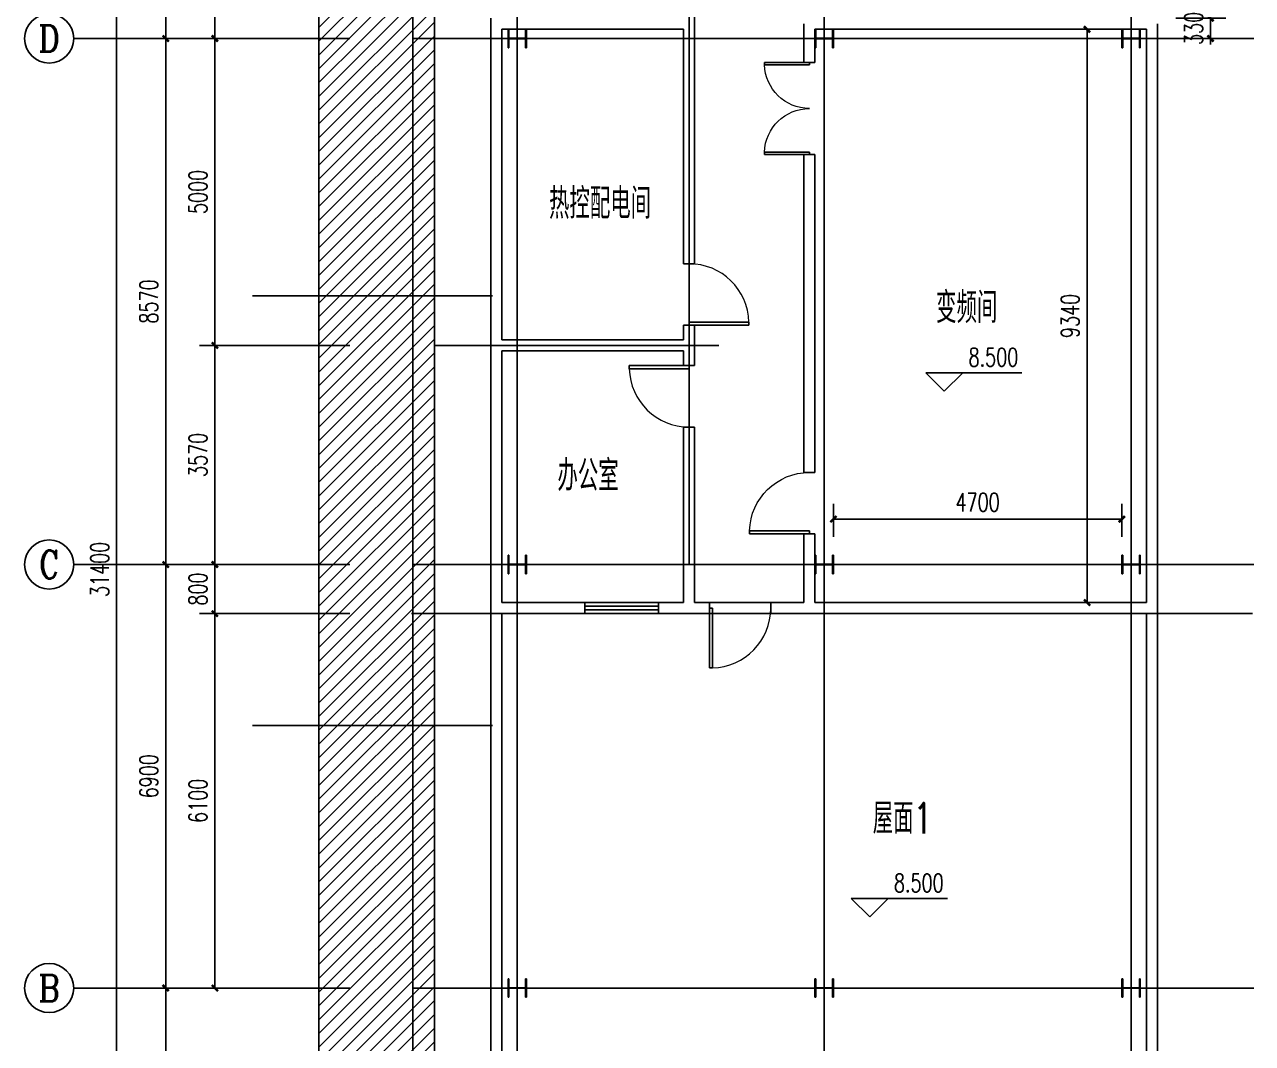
# Model space of a CAD drawing. Extents: x 32557 to 180454, y 33555 to 87700.
# Drawn here: x 87814 to 107816, y 52306 to 68906 of the extents above; entities that cross this region are included whole.
import ezdxf
from ezdxf.enums import TextEntityAlignment as Align

# ---------------------------------------------------------------- set-up
doc = ezdxf.new("R2010")
doc.units = 0
doc.header["$LTSCALE"] = 1000
doc.header["$MEASUREMENT"] = 0
for name, color, linetype in [('AXIS', 3, 'Continuous'), ('AXIS_TEXT', 7, 'Continuous'), ('COLUMN', 9, 'Continuous'), ('DIM_ELEV', 3, 'Continuous'), ('DOTE', 1, 'Continuous'), ('PUB_DIM', 3, 'Continuous'), ('PUB_TEXT', 7, 'Continuous'), ('TEXT', 62, 'Continuous'), ('WALL', 9, 'Continuous'), ('WALL-PARAPET', 6, 'Continuous'), ('WINDOW', 4, 'Continuous')]:
    doc.layers.add(name, color=color, linetype=linetype)
doc.styles.add('_TCH_AXIS', font='COMPLEX', dxfattribs={"bigfont": 'GBCBIG'})
doc.styles.add('_TCH_DIM', font='SIMPLEX', dxfattribs={"bigfont": 'GBCBIG'})
doc.styles.add('_TCH_DIM_T3', font='SIMPLEX', dxfattribs={"width": 0.705882, "bigfont": 'GBCBIG'})
doc.styles.add('COMPLEX', font='COMPLEX')
doc.styles.get("Standard").update_dxf_attribs({"font": 'gbenor.shx', "bigfont": 'gbcbig.shx'})
doc.dimstyles.new('_TCH_ARCH&&100', dxfattribs={"dimtxt": 297.5, "dimasz": 100, "dimexe": 250, "dimexo": 300, "dimgap": 126.25, "dimtad": 1, "dimdec": 0, "dimzin": 0, "dimdsep": 46, "dimtxsty": '_TCH_DIM_T3', "dimblk": 'ARCHTICK', "dimcen": 0.09, "dimclrt": 7, "dimazin": 2, "dimtfac": 1, "dimtdec": 0, "dimtix": 1, "dimtmove": 2, "dimatfit": 3, "dimfxl": 0, "dimtolj": 1, "dimtzin": 0, "dimarcsym": 0})

# ---------------------------------------------------------------- blocks, each defined once
blk = doc.blocks.new('_ArchTick')
at = {"color": 0, "linetype": 'ByBlock', "const_width": 0.4}
blk.add_lwpolyline([(-0.5, -0.5), (0.5, 0.5)], dxfattribs=at)
blk = doc.blocks.new('*D13')
at = {"layer": 'Defpoints', "color": 0, "transparency": 16777216}
for p in [(106269, 69009), (107133, 69009), (106269, 68679)]:
    blk.add_point(p, dxfattribs=at)
at = {"layer": 'PUB_DIM', "color": 0, "lineweight": -2, "transparency": 16777216}
for p, q in [((106569, 69009), (107383, 69009)), ((107133, 69009), (107133, 69109)), ((107133, 68679), (107133, 69009)), ((106569, 68679), (107383, 68679)), ((107133, 68679), (107133, 68579))]:
    blk.add_line(p, q, dxfattribs=at)
at = {"layer": 'PUB_DIM', "color": 0, "lineweight": -2, "transparency": 16777216, "xscale": 100, "yscale": 100, "zscale": 100}
for p, rotation in [((107133, 69009), 270), ((107133, 68679), 90)]:
    blk.add_blockref('_ArchTick', p, dxfattribs=dict(at, rotation=rotation))
at = {"layer": 'PUB_DIM', "color": 7, "transparency": 16777216, "insert": (106858, 68844), "char_height": 297.5, "attachment_point": 5, "rotation": 90, "style": '_TCH_DIM_T3'}
blk.add_mtext('\\A1;330', dxfattribs=at)
blk = doc.blocks.new('*D14')
at = {"layer": 'Defpoints', "color": 0, "transparency": 16777216}
for p in [(105689, 60849), (100989, 60259), (105689, 60259)]:
    blk.add_point(p, dxfattribs=at)
at = {"layer": 'PUB_DIM', "color": 0, "lineweight": -2, "transparency": 16777216}
for p, q in [((100989, 60559), (100989, 61099)), ((105689, 60559), (105689, 61099)), ((100989, 60849), (105689, 60849))]:
    blk.add_line(p, q, dxfattribs=at)
at = {"layer": 'PUB_DIM', "color": 0, "lineweight": -2, "transparency": 16777216, "xscale": 100, "yscale": 100, "zscale": 100, "rotation": 180}
blk.add_blockref('_ArchTick', (100989, 60849), dxfattribs=at)
at = {"layer": 'PUB_DIM', "color": 0, "lineweight": -2, "transparency": 16777216, "xscale": 100, "yscale": 100, "zscale": 100}
blk.add_blockref('_ArchTick', (105689, 60849), dxfattribs=at)
at = {"layer": 'PUB_DIM', "color": 7, "transparency": 16777216, "insert": (103339, 61124), "char_height": 297.5, "attachment_point": 5, "style": '_TCH_DIM_T3'}
blk.add_mtext('\\A1;4700', dxfattribs=at)
blk = doc.blocks.new('*D15')
at = {"layer": 'Defpoints', "color": 0, "transparency": 16777216}
for p in [(104168, 68829), (105121, 68829), (104168, 59489)]:
    blk.add_point(p, dxfattribs=at)
at = {"layer": 'PUB_DIM', "color": 0, "lineweight": -2, "transparency": 16777216}
for p, q in [((104468, 68829), (105371, 68829)), ((105121, 59489), (105121, 68829)), ((104468, 59489), (105371, 59489))]:
    blk.add_line(p, q, dxfattribs=at)
at = {"layer": 'PUB_DIM', "color": 0, "lineweight": -2, "transparency": 16777216, "xscale": 100, "yscale": 100, "zscale": 100}
for p, rotation in [((105121, 68829), 90), ((105121, 59489), 270)]:
    blk.add_blockref('_ArchTick', p, dxfattribs=dict(at, rotation=rotation))
at = {"layer": 'PUB_DIM', "color": 7, "transparency": 16777216, "insert": (104846, 64159), "char_height": 297.5, "attachment_point": 5, "rotation": 90, "style": '_TCH_DIM_T3'}
blk.add_mtext('\\A1;9340', dxfattribs=at)
blk = doc.blocks.new('*D34')
at = {"layer": 'AXIS', "color": 0, "lineweight": -2, "transparency": 16777216}
for p, q in [((93114, 59309), (90664, 59309)), ((90914, 53209), (90914, 59309)), ((93114, 53209), (90664, 53209))]:
    blk.add_line(p, q, dxfattribs=at)
at = {"layer": 'Defpoints', "color": 0, "transparency": 16777216}
for p in [(90914, 59309), (93414, 59309), (93414, 53209)]:
    blk.add_point(p, dxfattribs=at)
at = {"layer": 'AXIS', "color": 0, "lineweight": -2, "transparency": 16777216, "xscale": 100, "yscale": 100, "zscale": 100}
for p, rotation in [((90914, 59309), 90), ((90914, 53209), 270)]:
    blk.add_blockref('_ArchTick', p, dxfattribs=dict(at, rotation=rotation))
at = {"layer": 'AXIS', "color": 7, "transparency": 16777216, "insert": (90639, 56259), "char_height": 297.5, "attachment_point": 5, "rotation": 90, "style": '_TCH_DIM_T3'}
blk.add_mtext('\\A1;6100', dxfattribs=at)
blk = doc.blocks.new('*D35')
at = {"layer": 'AXIS', "color": 0, "lineweight": -2, "transparency": 16777216}
for p, q in [((93114, 60109), (90664, 60109)), ((90914, 59309), (90914, 60109)), ((93114, 59309), (90664, 59309))]:
    blk.add_line(p, q, dxfattribs=at)
at = {"layer": 'Defpoints', "color": 0, "transparency": 16777216}
for p in [(90914, 60109), (93414, 60109), (93414, 59309)]:
    blk.add_point(p, dxfattribs=at)
at = {"layer": 'AXIS', "color": 0, "lineweight": -2, "transparency": 16777216, "xscale": 100, "yscale": 100, "zscale": 100}
for p, rotation in [((90914, 60109), 90), ((90914, 59309), 270)]:
    blk.add_blockref('_ArchTick', p, dxfattribs=dict(at, rotation=rotation))
at = {"layer": 'AXIS', "color": 7, "transparency": 16777216, "insert": (90639, 59709), "char_height": 297.5, "attachment_point": 5, "rotation": 90, "style": '_TCH_DIM_T3'}
blk.add_mtext('\\A1;800', dxfattribs=at)
blk = doc.blocks.new('*D36')
at = {"layer": 'AXIS', "color": 0, "lineweight": -2, "transparency": 16777216}
for p, q in [((93114, 63679), (90664, 63679)), ((90914, 60109), (90914, 63679)), ((93114, 60109), (90664, 60109))]:
    blk.add_line(p, q, dxfattribs=at)
at = {"layer": 'Defpoints', "color": 0, "transparency": 16777216}
for p in [(90914, 63679), (93414, 63679), (93414, 60109)]:
    blk.add_point(p, dxfattribs=at)
at = {"layer": 'AXIS', "color": 0, "lineweight": -2, "transparency": 16777216, "xscale": 100, "yscale": 100, "zscale": 100}
for p, rotation in [((90914, 63679), 90), ((90914, 60109), 270)]:
    blk.add_blockref('_ArchTick', p, dxfattribs=dict(at, rotation=rotation))
at = {"layer": 'AXIS', "color": 7, "transparency": 16777216, "insert": (90639, 61894), "char_height": 297.5, "attachment_point": 5, "rotation": 90, "style": '_TCH_DIM_T3'}
blk.add_mtext('\\A1;3570', dxfattribs=at)
blk = doc.blocks.new('*D37')
at = {"layer": 'AXIS', "color": 0, "lineweight": -2, "transparency": 16777216}
for p, q in [((93114, 68679), (90664, 68679)), ((90914, 63679), (90914, 68679)), ((93114, 63679), (90664, 63679))]:
    blk.add_line(p, q, dxfattribs=at)
at = {"layer": 'Defpoints', "color": 0, "transparency": 16777216}
for p in [(90914, 68679), (93414, 68679), (93414, 63679)]:
    blk.add_point(p, dxfattribs=at)
at = {"layer": 'AXIS', "color": 0, "lineweight": -2, "transparency": 16777216, "xscale": 100, "yscale": 100, "zscale": 100}
for p, rotation in [((90914, 68679), 90), ((90914, 63679), 270)]:
    blk.add_blockref('_ArchTick', p, dxfattribs=dict(at, rotation=rotation))
at = {"layer": 'AXIS', "color": 7, "transparency": 16777216, "insert": (90639, 66179), "char_height": 297.5, "attachment_point": 5, "rotation": 90, "style": '_TCH_DIM_T3'}
blk.add_mtext('\\A1;5000', dxfattribs=at)
blk = doc.blocks.new('*D38')
at = {"layer": 'AXIS', "color": 0, "lineweight": -2, "transparency": 16777216}
for p, q in [((93114, 72729), (90664, 72729)), ((90914, 68679), (90914, 72729)), ((93114, 68679), (90664, 68679))]:
    blk.add_line(p, q, dxfattribs=at)
at = {"layer": 'Defpoints', "color": 0, "transparency": 16777216}
for p in [(90914, 72729), (93414, 72729), (93414, 68679)]:
    blk.add_point(p, dxfattribs=at)
at = {"layer": 'AXIS', "color": 0, "lineweight": -2, "transparency": 16777216, "xscale": 100, "yscale": 100, "zscale": 100}
for p, rotation in [((90914, 72729), 90), ((90914, 68679), 270)]:
    blk.add_blockref('_ArchTick', p, dxfattribs=dict(at, rotation=rotation))
at = {"layer": 'AXIS', "color": 7, "transparency": 16777216, "insert": (90639, 70704), "char_height": 297.5, "attachment_point": 5, "rotation": 90, "style": '_TCH_DIM_T3'}
blk.add_mtext('\\A1;4050', dxfattribs=at)
blk = doc.blocks.new('*D48')
at = {"layer": 'AXIS', "color": 0, "lineweight": -2, "transparency": 16777216}
for p, q in [((92314, 53209), (89864, 53209)), ((90114, 44329), (90114, 53209)), ((92314, 44329), (89864, 44329))]:
    blk.add_line(p, q, dxfattribs=at)
at = {"layer": 'Defpoints', "color": 0, "transparency": 16777216}
for p in [(90114, 53209), (92614, 53209), (92614, 44329)]:
    blk.add_point(p, dxfattribs=at)
at = {"layer": 'AXIS', "color": 0, "lineweight": -2, "transparency": 16777216, "xscale": 100, "yscale": 100, "zscale": 100}
for p, rotation in [((90114, 53209), 90), ((90114, 44329), 270)]:
    blk.add_blockref('_ArchTick', p, dxfattribs=dict(at, rotation=rotation))
at = {"layer": 'AXIS', "color": 7, "transparency": 16777216, "insert": (89839, 48769), "char_height": 297.5, "attachment_point": 5, "rotation": 90, "style": '_TCH_DIM_T3'}
blk.add_mtext('\\A1;8880', dxfattribs=at)
blk = doc.blocks.new('*D49')
at = {"layer": 'AXIS', "color": 0, "lineweight": -2, "transparency": 16777216}
for p, q in [((92314, 60109), (89864, 60109)), ((90114, 53209), (90114, 60109)), ((92314, 53209), (89864, 53209))]:
    blk.add_line(p, q, dxfattribs=at)
at = {"layer": 'Defpoints', "color": 0, "transparency": 16777216}
for p in [(90114, 60109), (92614, 60109), (92614, 53209)]:
    blk.add_point(p, dxfattribs=at)
at = {"layer": 'AXIS', "color": 0, "lineweight": -2, "transparency": 16777216, "xscale": 100, "yscale": 100, "zscale": 100}
for p, rotation in [((90114, 60109), 90), ((90114, 53209), 270)]:
    blk.add_blockref('_ArchTick', p, dxfattribs=dict(at, rotation=rotation))
at = {"layer": 'AXIS', "color": 7, "transparency": 16777216, "insert": (89839, 56659), "char_height": 297.5, "attachment_point": 5, "rotation": 90, "style": '_TCH_DIM_T3'}
blk.add_mtext('\\A1;6900', dxfattribs=at)
blk = doc.blocks.new('*D50')
at = {"layer": 'AXIS', "color": 0, "lineweight": -2, "transparency": 16777216}
for p, q in [((92314, 68679), (89864, 68679)), ((90114, 60109), (90114, 68679)), ((92314, 60109), (89864, 60109))]:
    blk.add_line(p, q, dxfattribs=at)
at = {"layer": 'Defpoints', "color": 0, "transparency": 16777216}
for p in [(90114, 68679), (92614, 68679), (92614, 60109)]:
    blk.add_point(p, dxfattribs=at)
at = {"layer": 'AXIS', "color": 0, "lineweight": -2, "transparency": 16777216, "xscale": 100, "yscale": 100, "zscale": 100}
for p, rotation in [((90114, 68679), 90), ((90114, 60109), 270)]:
    blk.add_blockref('_ArchTick', p, dxfattribs=dict(at, rotation=rotation))
at = {"layer": 'AXIS', "color": 7, "transparency": 16777216, "insert": (89839, 64394), "char_height": 297.5, "attachment_point": 5, "rotation": 90, "style": '_TCH_DIM_T3'}
blk.add_mtext('\\A1;8570', dxfattribs=at)
blk = doc.blocks.new('*D51')
at = {"layer": 'AXIS', "color": 0, "lineweight": -2, "transparency": 16777216}
for p, q in [((92314, 75729), (89864, 75729)), ((90114, 68679), (90114, 75729)), ((92314, 68679), (89864, 68679))]:
    blk.add_line(p, q, dxfattribs=at)
at = {"layer": 'Defpoints', "color": 0, "transparency": 16777216}
for p in [(90114, 75729), (92614, 75729), (92614, 68679)]:
    blk.add_point(p, dxfattribs=at)
at = {"layer": 'AXIS', "color": 0, "lineweight": -2, "transparency": 16777216, "xscale": 100, "yscale": 100, "zscale": 100}
for p, rotation in [((90114, 75729), 90), ((90114, 68679), 270)]:
    blk.add_blockref('_ArchTick', p, dxfattribs=dict(at, rotation=rotation))
at = {"layer": 'AXIS', "color": 7, "transparency": 16777216, "insert": (89839, 72204), "char_height": 297.5, "attachment_point": 5, "rotation": 90, "style": '_TCH_DIM_T3'}
blk.add_mtext('\\A1;7050', dxfattribs=at)
blk = doc.blocks.new('*D53')
at = {"layer": 'AXIS', "color": 0, "lineweight": -2, "transparency": 16777216}
for p, q in [((92314, 75729), (89064, 75729)), ((89314, 44329), (89314, 75729)), ((92314, 44329), (89064, 44329))]:
    blk.add_line(p, q, dxfattribs=at)
at = {"layer": 'Defpoints', "color": 0, "transparency": 16777216}
for p in [(89314, 75729), (92614, 75729), (92614, 44329)]:
    blk.add_point(p, dxfattribs=at)
at = {"layer": 'AXIS', "color": 0, "lineweight": -2, "transparency": 16777216, "xscale": 100, "yscale": 100, "zscale": 100}
for p, rotation in [((89314, 75729), 90), ((89314, 44329), 270)]:
    blk.add_blockref('_ArchTick', p, dxfattribs=dict(at, rotation=rotation))
at = {"layer": 'AXIS', "color": 7, "transparency": 16777216, "insert": (89039, 60029), "char_height": 297.5, "attachment_point": 5, "rotation": 90, "style": '_TCH_DIM_T3'}
blk.add_mtext('\\A1;31400', dxfattribs=at)
blk = doc.blocks.new('_AXISO')
blk.add_circle((0, 0), 0.5)
at = {"layer": 'AXIS_TEXT', "style": 'COMPLEX', "width": 1.041667}
blk.add_attdef('A', text='', height=0.56, dxfattribs=at).set_placement((-0.25, -0.28), (0.25, -0.28), align=Align.FIT)
blk = doc.blocks.new('$DorLib2D$00000001')
for p, q in [((0.45, 0.975), (0.5, 0.975)), ((0.45, 0), (0.45, 0.975)), ((0.5, 0), (0.5, 0.975)), ((0.5, 0), (0.45, 0))]:
    blk.add_line(p, q)
at = {"lineweight": 13}
blk.add_arc((0.475, 0), 0.975, 91.4693, 180, dxfattribs=at)
blk = doc.blocks.new('$DorLib2D$00000002')
for p, q in [((-0.5, 0), (-0.5, 0.4875)), ((-0.475, 0.4875), (-0.5, 0.4875)), ((-0.475, 0), (-0.475, 0.4875)), ((0.475, 0), (0.475, 0.4875)), ((0.475, 0.4875), (0.5, 0.4875)), ((0.5, 0), (0.5, 0.4875)), ((-0.5, 0), (-0.475, 0)), ((0.5, 0), (0.475, 0))]:
    blk.add_line(p, q)
at = {"lineweight": 13}
for centre, start, end in [((-0.4875, 0), 0, 88.53072), ((0.4875, 0), 91.46928, 180)]:
    blk.add_arc(centre, 0.4875, start, end, dxfattribs=at)
blk = doc.blocks.new('$TCHSYS$WIN2D')
for p, q in [((-0.5, 0.5), (0.5, 0.5)), ((-0.5, 0.5), (-0.5, -0.5)), ((0.5, 0.5), (0.5, -0.5)), ((0.5, 0.167), (-0.5, 0.167)), ((0.5, -0.167), (-0.5, -0.167)), ((-0.5, -0.5), (0.5, -0.5))]:
    blk.add_line(p, q)

msp = doc.modelspace()

# ---------------------------------------------------------------- hatches: boundary and pattern name
at = {"layer": 'COLUMN'}
h = msp.add_hatch(dxfattribs=at)
h.set_pattern_fill('ANSI31', color=256, scale=100)
h.set_pattern_definition([(45, (53159.6, 0), (-112.2532, 112.2532), [])])
h.paths.add_polyline_path([(92607.2, 78736.1), (94489.3, 78736.1), (94489.3, 37467), (92607.2, 37467)])

# ---------------------------------------------------------------- linework, layer by layer
at = {"layer": 'AXIS'}
for p, q in [((92614.3, 68679.1), (88614.3, 68679.1)), ((92614.3, 60109.1), (88614.3, 60109.1)), ((92614.3, 53209.1), (88614.3, 53209.1))]:
    msp.add_line(p, q, dxfattribs=at)
at = {"layer": 'COLUMN'}
for p, q in [((95703.3, 68829.1), (95689.3, 68829.1)), ((95689.3, 68829.1), (95689.3, 68529.1)), ((95703.3, 68688.1), (95703.3, 68829.1)), ((95975.3, 68829.1), (95975.3, 68688.1)), ((95989.3, 68829.1), (95975.3, 68829.1)), ((95989.3, 68529.1), (95989.3, 68829.1)), ((100703.3, 68829.1), (100689.3, 68829.1)), ((100689.3, 68829.1), (100689.3, 68529.1)), ((100703.3, 68688.1), (100703.3, 68829.1)), ((100975.3, 68829.1), (100975.3, 68688.1)), ((100989.3, 68829.1), (100975.3, 68829.1)), ((100989.3, 68529.1), (100989.3, 68829.1)), ((105703.3, 68829.1), (105689.3, 68829.1)), ((105689.3, 68829.1), (105689.3, 68529.1)), ((105703.3, 68688.1), (105703.3, 68829.1)), ((105975.3, 68829.1), (105975.3, 68688.1)), ((105989.3, 68829.1), (105975.3, 68829.1)), ((105989.3, 68529.1), (105989.3, 68829.1)), ((95703.3, 68529.1), (95703.3, 68670.1)), ((95970.3, 68683.1), (95708.3, 68683.1)), ((95708.3, 68675.1), (95970.3, 68675.1)), ((95975.3, 68670.1), (95975.3, 68529.1)), ((100703.3, 68529.1), (100703.3, 68670.1)), ((100970.3, 68683.1), (100708.3, 68683.1)), ((100708.3, 68675.1), (100970.3, 68675.1)), ((100975.3, 68670.1), (100975.3, 68529.1)), ((105703.3, 68529.1), (105703.3, 68670.1)), ((105970.3, 68683.1), (105708.3, 68683.1)), ((105708.3, 68675.1), (105970.3, 68675.1)), ((105975.3, 68670.1), (105975.3, 68529.1)), ((95689.3, 68529.1), (95703.3, 68529.1)), ((95975.3, 68529.1), (95989.3, 68529.1)), ((100689.3, 68529.1), (100703.3, 68529.1)), ((100975.3, 68529.1), (100989.3, 68529.1)), ((105689.3, 68529.1), (105703.3, 68529.1)), ((105975.3, 68529.1), (105989.3, 68529.1)), ((95703.3, 60259.1), (95689.3, 60259.1)), ((95689.3, 60259.1), (95689.3, 59959.1)), ((95703.3, 60118.1), (95703.3, 60259.1)), ((95975.3, 60259.1), (95975.3, 60118.1)), ((95989.3, 60259.1), (95975.3, 60259.1)), ((95989.3, 59959.1), (95989.3, 60259.1)), ((100703.3, 60259.1), (100689.3, 60259.1)), ((100689.3, 60259.1), (100689.3, 59959.1)), ((100703.3, 60118.1), (100703.3, 60259.1)), ((100975.3, 60259.1), (100975.3, 60118.1)), ((100989.3, 60259.1), (100975.3, 60259.1)), ((100989.3, 59959.1), (100989.3, 60259.1)), ((105703.3, 60259.1), (105689.3, 60259.1)), ((105689.3, 60259.1), (105689.3, 59959.1)), ((105703.3, 60118.1), (105703.3, 60259.1)), ((105975.3, 60259.1), (105975.3, 60118.1)), ((105989.3, 60259.1), (105975.3, 60259.1)), ((105989.3, 59959.1), (105989.3, 60259.1)), ((95703.3, 59959.1), (95703.3, 60100.1)), ((95970.3, 60113.1), (95708.3, 60113.1)), ((95708.3, 60105.1), (95970.3, 60105.1)), ((95975.3, 60100.1), (95975.3, 59959.1)), ((100703.3, 59959.1), (100703.3, 60100.1)), ((100970.3, 60113.1), (100708.3, 60113.1)), ((100708.3, 60105.1), (100970.3, 60105.1)), ((100975.3, 60100.1), (100975.3, 59959.1)), ((105703.3, 59959.1), (105703.3, 60100.1)), ((105970.3, 60113.1), (105708.3, 60113.1)), ((105708.3, 60105.1), (105970.3, 60105.1)), ((105975.3, 60100.1), (105975.3, 59959.1)), ((95689.3, 59959.1), (95703.3, 59959.1)), ((95975.3, 59959.1), (95989.3, 59959.1)), ((100689.3, 59959.1), (100703.3, 59959.1)), ((100975.3, 59959.1), (100989.3, 59959.1)), ((105689.3, 59959.1), (105703.3, 59959.1)), ((105975.3, 59959.1), (105989.3, 59959.1)), ((95703.3, 53359.1), (95689.3, 53359.1)), ((95689.3, 53359.1), (95689.3, 53059.1)), ((95703.3, 53218.1), (95703.3, 53359.1)), ((95970.3, 53213.1), (95708.3, 53213.1)), ((95708.3, 53205.1), (95970.3, 53205.1)), ((95975.3, 53359.1), (95975.3, 53218.1)), ((95989.3, 53359.1), (95975.3, 53359.1)), ((95989.3, 53059.1), (95989.3, 53359.1)), ((100703.3, 53359.1), (100689.3, 53359.1)), ((100689.3, 53359.1), (100689.3, 53059.1)), ((100703.3, 53218.1), (100703.3, 53359.1)), ((100970.3, 53213.1), (100708.3, 53213.1)), ((100708.3, 53205.1), (100970.3, 53205.1)), ((100975.3, 53359.1), (100975.3, 53218.1)), ((100989.3, 53359.1), (100975.3, 53359.1)), ((100989.3, 53059.1), (100989.3, 53359.1)), ((105703.3, 53359.1), (105689.3, 53359.1)), ((105689.3, 53359.1), (105689.3, 53059.1)), ((105703.3, 53218.1), (105703.3, 53359.1)), ((105970.3, 53213.1), (105708.3, 53213.1)), ((105708.3, 53205.1), (105970.3, 53205.1)), ((105975.3, 53359.1), (105975.3, 53218.1)), ((105989.3, 53359.1), (105975.3, 53359.1)), ((105989.3, 53059.1), (105989.3, 53359.1)), ((95689.3, 53059.1), (95703.3, 53059.1)), ((95703.3, 53059.1), (95703.3, 53200.1)), ((95975.3, 53200.1), (95975.3, 53059.1)), ((95975.3, 53059.1), (95989.3, 53059.1)), ((100689.3, 53059.1), (100703.3, 53059.1)), ((100703.3, 53059.1), (100703.3, 53200.1)), ((100975.3, 53200.1), (100975.3, 53059.1)), ((100975.3, 53059.1), (100989.3, 53059.1)), ((105689.3, 53059.1), (105703.3, 53059.1)), ((105703.3, 53059.1), (105703.3, 53200.1)), ((105975.3, 53200.1), (105975.3, 53059.1)), ((105975.3, 53059.1), (105989.3, 53059.1))]:
    msp.add_line(p, q, dxfattribs=at)
for centre, start, end in [((95708.3, 68688.1), 180, 270), ((95708.3, 68670.1), 90, 180), ((95970.3, 68688.1), 270, 0), ((95970.3, 68670.1), 0, 90), ((100708.3, 68688.1), 180, 270), ((100708.3, 68670.1), 90, 180), ((100970.3, 68688.1), 270, 0), ((100970.3, 68670.1), 0, 90), ((105708.3, 68688.1), 180, 270), ((105708.3, 68670.1), 90, 180), ((105970.3, 68688.1), 270, 0), ((105970.3, 68670.1), 0, 90), ((95708.3, 60118.1), 180, 270), ((95708.3, 60100.1), 90, 180), ((95970.3, 60118.1), 270, 0), ((95970.3, 60100.1), 0, 90), ((100708.3, 60118.1), 180, 270), ((100708.3, 60100.1), 90, 180), ((100970.3, 60118.1), 270, 0), ((100970.3, 60100.1), 0, 90), ((105708.3, 60118.1), 180, 270), ((105708.3, 60100.1), 90, 180), ((105970.3, 60118.1), 270, 0), ((105970.3, 60100.1), 0, 90), ((95708.3, 53218.1), 180, 270), ((95708.3, 53200.1), 90, 180), ((95970.3, 53218.1), 270, 0), ((95970.3, 53200.1), 0, 90), ((100708.3, 53218.1), 180, 270), ((100708.3, 53200.1), 90, 180), ((100970.3, 53218.1), 270, 0), ((100970.3, 53200.1), 0, 90), ((105708.3, 53218.1), 180, 270), ((105708.3, 53200.1), 90, 180), ((105970.3, 53218.1), 270, 0), ((105970.3, 53200.1), 0, 90)]:
    msp.add_arc(centre, 5, start, end, dxfattribs=at)
at = {"layer": 'DIM_ELEV'}
for p, q in [((102796, 62932.4), (102496, 63232.4)), ((102496, 63232.4), (104061, 63232.4)), ((102796, 62932.4), (103096, 63232.4)), ((101580.6, 54367.6), (101280.6, 54667.6)), ((101280.6, 54667.6), (102845.6, 54667.6)), ((101580.6, 54367.6), (101880.6, 54667.6))]:
    msp.add_line(p, q, dxfattribs=at)
at = {"layer": 'DOTE'}
for p, q in [((94139.3, 68679.1), (107839.3, 68679.1)), ((91525, 64486.1), (95439.3, 64486.1)), ((94489.3, 63679.1), (99125.5, 63679.1)), ((94139.3, 60109.1), (107839.3, 60109.1)), ((94115.6, 59309.1), (107815.6, 59309.1)), ((91525, 57486.1), (95439.3, 57486.1)), ((94139.3, 53209.1), (107839.3, 53209.1))]:
    msp.add_line(p, q, dxfattribs=at)
for points in [[(94139.3, 37467), (94139.3, 80486.1)], [(95839.3, 37467), (95839.3, 80486.1)], [(100839.3, 43329.1), (100839.3, 80486.1)], [(105839.3, 43329.1), (105839.3, 80486.1)], [(98639.3, 60109.1), (98639.3, 76746.2)]]:
    msp.add_lwpolyline(points, dxfattribs=at)
at = {"layer": 'WALL'}
for p, q in [((98729.3, 68829.1), (98729.3, 69249.1)), ((95409.3, 68829.1), (95409.3, 69009.1)), ((95409.3, 68829.1), (95409.3, 68829.1)), ((95409.3, 68829.1), (95409.3, 63679.1)), ((98549.3, 68829.1), (95589.3, 68829.1)), ((95589.3, 68829.1), (95589.3, 63769.1)), ((98549.3, 68829.1), (98549.3, 65009.1)), ((98729.3, 65009.1), (98729.3, 68829.1)), ((100509.3, 68679.1), (100509.3, 68919.1)), ((106089.3, 68829.1), (100689.3, 68829.1)), ((106089.3, 59489.1), (106089.3, 68829.1)), ((106269.3, 59309.1), (106269.3, 68919.1)), ((100509.3, 68679.1), (100509.3, 68289.1)), ((100689.3, 68289.1), (100689.3, 68529.1)), ((100509.3, 68289.1), (100689.3, 68289.1)), ((100689.3, 66789.1), (100509.3, 66789.1)), ((100509.3, 66789.1), (100509.3, 61609.1)), ((100689.3, 61609.1), (100689.3, 66789.1)), ((98549.3, 65009.1), (98729.3, 65009.1)), ((98729.3, 64009.1), (98549.3, 64009.1)), ((98549.3, 64009.1), (98549.3, 63769.1)), ((98729.3, 63679.1), (98729.3, 64009.1)), ((95409.3, 63679.1), (95409.3, 59309.1)), ((98549.3, 63769.1), (95589.3, 63769.1)), ((98729.3, 63349.1), (98729.3, 63679.1)), ((95589.3, 63589.1), (95589.3, 59489.1)), ((98549.3, 63589.1), (95589.3, 63589.1)), ((98549.3, 63589.1), (98549.3, 63349.1)), ((98549.3, 63349.1), (98729.3, 63349.1)), ((98729.3, 62349.1), (98549.3, 62349.1)), ((98549.3, 62349.1), (98549.3, 59489.1)), ((98729.3, 59489.1), (98729.3, 62349.1)), ((100509.3, 61609.1), (100689.3, 61609.1)), ((100689.3, 60609.1), (100509.3, 60609.1)), ((100509.3, 60609.1), (100509.3, 59489.1)), ((100689.3, 59489.1), (100689.3, 60609.1)), ((96939.3, 59489.1), (95589.3, 59489.1)), ((96939.3, 59309.1), (96939.3, 59489.1)), ((98549.3, 59489.1), (98139.3, 59489.1)), ((98139.3, 59489.1), (98139.3, 59309.1)), ((98969.3, 59489.1), (98729.3, 59489.1)), ((98969.3, 59309.1), (98969.3, 59489.1)), ((100509.3, 59489.1), (99969.3, 59489.1)), ((99969.3, 59489.1), (99969.3, 59309.1)), ((106089.3, 59489.1), (100689.3, 59489.1)), ((95409.3, 59309.1), (96939.3, 59309.1)), ((98139.3, 59309.1), (98639.3, 59309.1)), ((98639.3, 59309.1), (98969.3, 59309.1)), ((99969.3, 59309.1), (100689.3, 59309.1)), ((106269.3, 59309.1), (100689.3, 59309.1))]:
    msp.add_line(p, q, dxfattribs=at)
msp.add_lwpolyline([(92607.2, 78736.1), (94489.3, 78736.1), (94489.3, 37467), (92607.2, 37467)], close=True, dxfattribs=at)
at = {"layer": 'WALL-PARAPET'}
for p, q in [((95409.3, 59309.1), (95409.3, 43899.1)), ((95589.3, 59309.1), (95589.3, 44079.1)), ((106089.3, 44079.1), (106089.3, 59309.1)), ((106269.3, 43899.1), (106269.3, 59309.1))]:
    msp.add_line(p, q, dxfattribs=at)
at = {"layer": 'WINDOW'}
for p, q in [((99969.3, 59489.1), (98969.3, 59489.1)), ((99969.3, 59309.1), (98969.3, 59309.1))]:
    msp.add_line(p, q, dxfattribs=at)

# ---------------------------------------------------------------- block references
at = {"layer": 'AXIS'}
ref = msp.add_blockref('_AXISO', (88214.3, 68679.1), dxfattribs=dict(at, xscale=800, yscale=800, zscale=800))
ref.add_attrib('A', 'D', dxfattribs={"layer": 'AXIS_TEXT', "height": 435.3, "style": '_TCH_AXIS'}).set_placement((88038.1, 68461.5), (88390.5, 68461.5), align=Align.FIT)
ref = msp.add_blockref('_AXISO', (88214.3, 60109.1), dxfattribs=dict(at, xscale=800, yscale=800, zscale=800))
ref.add_attrib('A', 'C', dxfattribs={"layer": 'AXIS_TEXT', "height": 455.7, "style": '_TCH_AXIS'}).set_placement((88051.5, 59881.3), (88377, 59881.3), align=Align.FIT)
ref = msp.add_blockref('_AXISO', (88214.3, 53209.1), dxfattribs=dict(at, xscale=800, yscale=800, zscale=800))
ref.add_attrib('A', 'B', dxfattribs={"layer": 'AXIS_TEXT', "height": 435.3, "style": '_TCH_AXIS'}).set_placement((88038.1, 52991.5), (88390.5, 52991.5), align=Align.FIT)
at = {"layer": 'WINDOW'}
for name, p, xscale, yscale, zscale, rotation in [('$DorLib2D$00000002', (100599.3, 67539.1), -1500, 1500, -1500, 90), ('$DorLib2D$00000001', (98639.3, 64509.1), -1000, -1000, -1000, 90), ('$DorLib2D$00000001', (98639.3, 62849.1), 1000, 1000, 1000, 90), ('$DorLib2D$00000001', (100599.3, 61109.1), -1000, 1000, -1000, 90), ('$TCHSYS$WIN2D', (97539.3, 59399.1), -1200, 180, -1200, 180), ('$DorLib2D$00000001', (99469.3, 59399.1), 1000, 1000, 1000, 180)]:
    msp.add_blockref(name, p, dxfattribs=dict(at, xscale=xscale, yscale=yscale, zscale=zscale, rotation=rotation))

# ---------------------------------------------------------------- texts
at = {"layer": 'PUB_TEXT', "style": '_TCH_DIM', "width": 0.705882}
for p in [(103191, 63337.4), (101975.6, 54772.6)]:
    msp.add_text('8.500', height=297.5, dxfattribs=at).set_placement(p)
at = {"layer": 'TEXT', "char_height": 500, "width": 5107.041, "attachment_point": 1}
for s, insert in [('{\\Fgeditxt,dxt|c134;\\W0.7;热控配电间}', (96358.1, 66242.1)), ('{\\Fgeditxt,dxt|c134;\\W0.7;变频间}', (102661.8, 64545.2)), ('{\\Fgeditxt,dxt|c134;\\W0.7;办公室}', (96494.5, 61807.9)), ('{\\Fgeditxt,dxt|c134;\\W0.7;屋面1}', (101630.7, 56224.9))]:
    msp.add_mtext(s, dxfattribs=dict(at, insert=insert))

# ---------------------------------------------------------------- dimensions: what is measured, and where the dimension line sits
at = {"layer": 'AXIS'}
for p1, p2, distance, picture, middle in [((92614.3, 44329.1), (92614.3, 75729.1), 3300, '*D53', (89039.3, 60029.1)), ((92614.3, 68679.1), (92614.3, 75729.1), 2500, '*D51', (89839.3, 72204.1)), ((93414.3, 68679.1), (93414.3, 72729.1), 2500, '*D38', (90639.3, 70704.1)), ((92614.3, 60109.1), (92614.3, 68679.1), 2500, '*D50', (89839.3, 64394.1)), ((93414.3, 63679.1), (93414.3, 68679.1), 2500, '*D37', (90639.3, 66179.1)), ((93414.3, 60109.1), (93414.3, 63679.1), 2500, '*D36', (90639.3, 61894.1)), ((92614.3, 53209.1), (92614.3, 60109.1), 2500, '*D49', (89839.3, 56659.1)), ((93414.3, 59309.1), (93414.3, 60109.1), 2500, '*D35', (90639.3, 59709.1)), ((93414.3, 53209.1), (93414.3, 59309.1), 2500, '*D34', (90639.3, 56259.1)), ((92614.3, 44329.1), (92614.3, 53209.1), 2500, '*D48', (89839.3, 48769.1))]:
    dim = msp.add_aligned_dim(p1=p1, p2=p2, distance=distance, dimstyle='_TCH_ARCH&&100', dxfattribs=at)
    dim.commit()
    dim.dimension.update_dxf_attribs({"geometry": picture, "text_midpoint": middle})
at = {"layer": 'PUB_DIM'}
for p1, p2, distance, picture, middle in [((106269.3, 68679.1), (106269.3, 69009.1), -864, '*D13', (106858.3, 68844.1)), ((104168.2, 59489.1), (104168.2, 68829.1), -953.2, '*D15', (104846.4, 64159.1)), ((100989.3, 60259.1), (105689.3, 60259.1), 589.6, '*D14', (103339.3, 61123.7))]:
    dim = msp.add_aligned_dim(p1=p1, p2=p2, distance=distance, dimstyle='_TCH_ARCH&&100', dxfattribs=at)
    dim.commit()
    dim.dimension.update_dxf_attribs({"geometry": picture, "text_midpoint": middle})

doc.saveas('drawing.dxf')
